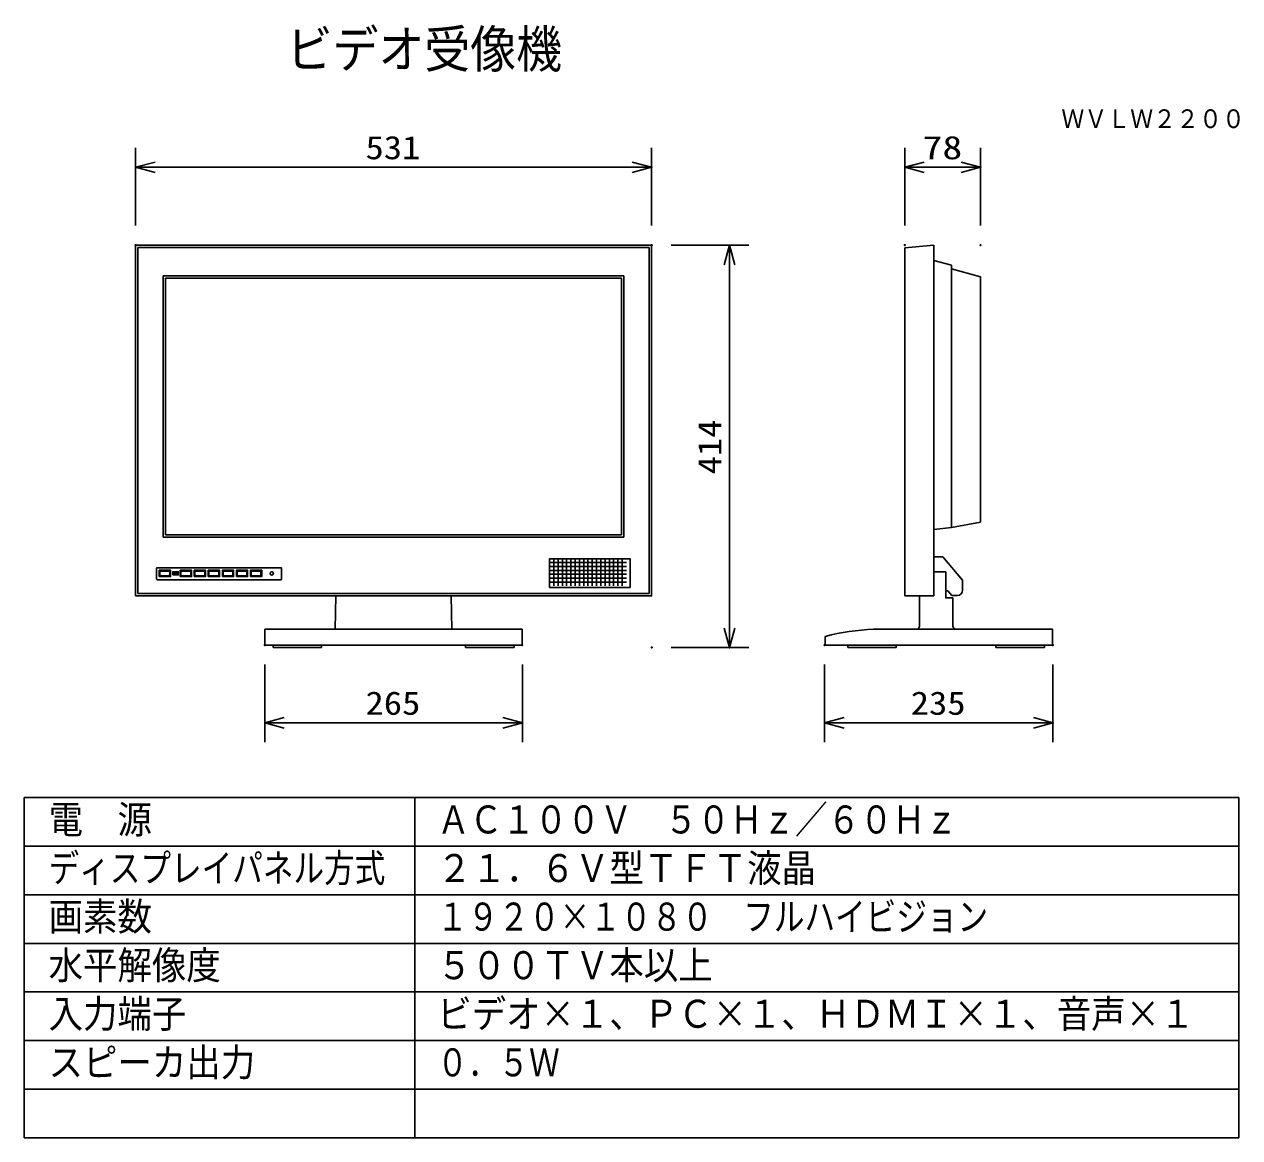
# Model space of a CAD drawing. Units: millimetres, scale not verified. Extents: x -62 to 63, y -57 to 58.
import ezdxf
from ezdxf.enums import TextEntityAlignment as Align

# ---------------------------------------------------------------- set-up
doc = ezdxf.new("R2010")
doc.units = ezdxf.units.MM
doc.header["$LTSCALE"] = 0.191441
doc.header["$PDMODE"] = 32
doc.header["$PDSIZE"] = 0.0957
for name, color, linetype in [('0-0_MOJI1', 2, 'Continuous'), ('0-1_TOUROKU', 1, 'Continuous'), ('0-2_GAIKEI', 1, 'Continuous'), ('0-3_WAKU', 3, 'Continuous'), ('0-4_Defpoints', 7, 'Continuous')]:
    doc.layers.add(name, color=color, linetype=linetype)
doc.styles.add('ＭＳ ゴシック', font='')
doc.styles.get('ＭＳ ゴシック').set_extended_font_data('MS Gothic')

# ---------------------------------------------------------------- blocks, each defined once
blk = doc.blocks.new('_OPEN30')
at = {"layer": '0-4_Defpoints'}
blk.add_line((0, 0), (-1, 0), dxfattribs=at)
blk.add_lwpolyline([(-1, 0.26795), (0, 0), (-1, -0.26795)], dxfattribs=at)

msp = doc.modelspace()

# ---------------------------------------------------------------- linework, layer by layer
at = {"layer": '0-2_GAIKEI'}
for p, q in [((1.813, -0.8567), (1.813, 34.7633)), ((32.9114, 5.9329), (32.9114, 32.948)), ((-47.9572, 31.6272), (-47.9572, 5.1865)), ((-1.0367, 31.6272), (-47.9572, 31.6272)), ((-1.0367, 31.6272), (-1.0367, 5.1865)), ((-47.9572, 5.1865), (-1.0367, 5.1865)), ((-48.8894, 1.7237), (-48.8894, 0.6501)), ((-48.8076, 1.8051), (-36.0944, 1.8051)), ((-36.0129, 1.7237), (-36.0129, 0.6501)), ((-48.8076, 0.5687), (-36.0944, 0.5687)), ((-36.9028, -6.1597), (-36.9028, -6.3967)), ((-31.9136, -6.1597), (-31.9136, -6.3967)), ((-17.0803, -6.1597), (-17.0803, -6.3967)), ((22.2525, -6.1597), (22.2525, -6.3967)), ((37.4975, -6.1597), (37.4975, -6.3967)), ((42.4867, -6.1597), (42.4867, -6.3967)), ((-36.9028, -6.3967), (-31.9136, -6.3967)), ((42.4867, -6.3967), (37.4975, -6.3967))]:
    msp.add_line(p, q, dxfattribs=at)
at = {"layer": '0-2_GAIKEI', "color": 7}
for p, q in [((31.1114, 35.0033), (28.1114, 34.7382)), ((28.1114, -1.0967), (28.1114, 34.7382)), ((31.1114, -1.0967), (31.1114, 35.0033)), ((31.1114, 33.4468), (32.9114, 32.948)), ((32.9114, 32.5877), (35.9114, 31.7426)), ((-48.1972, 31.8672), (-48.1972, 4.9465)), ((-0.7967, 31.8672), (-48.1972, 31.8672)), ((-0.7967, 31.8672), (-0.7967, 4.9465)), ((35.9114, 6.4885), (35.9114, 31.7426)), ((-48.1972, 4.9465), (-0.7967, 4.9465)), ((32.022, 2.9454), (31.1114, 2.9454)), ((-30.4303, -1.0967), (-30.503, -4.5253)), ((-18.5637, -1.0967), (-18.491, -4.5253)), ((28.1114, -1.0967), (31.1114, -1.0967)), ((29.6417, -1.0967), (29.6417, -4.1965)), ((33.5315, -1.0404), (32.9647, -1.0404)), ((33.0696, -1.2922), (33.0696, -4.1965)), ((-37.747, -4.5253), (-11.247, -4.5253)), ((-37.747, -4.5253), (-37.747, -6.1597)), ((-11.247, -4.5253), (-11.247, -6.1597)), ((24.9106, -4.5253), (43.3309, -4.5253)), ((43.3309, -4.5253), (43.3309, -6.1597)), ((-37.747, -6.1597), (-11.247, -6.1597)), ((19.9309, -5.2553), (19.9309, -6.1597)), ((19.9309, -6.1597), (43.3309, -6.1597))]:
    msp.add_line(p, q, dxfattribs=at)
at = {"layer": '0-2_GAIKEI', "color": 134}
for p, q in [((-8.0055, -0.0609), (-8.0055, 2.7391)), ((-7.5655, -0.0609), (-7.5655, 2.7391)), ((-7.1255, -0.0609), (-7.1255, 2.7391)), ((-6.6855, -0.0609), (-6.6855, 2.7391)), ((-6.2455, -0.0609), (-6.2455, 2.7391)), ((-5.8055, -0.0609), (-5.8055, 2.7391)), ((-5.3655, -0.0609), (-5.3655, 2.7391)), ((-4.9255, -0.0609), (-4.9255, 2.7391)), ((-4.4855, -0.0609), (-4.4855, 2.7391)), ((-4.0455, -0.0609), (-4.0455, 2.7391)), ((-3.6055, -0.0609), (-3.6055, 2.7391)), ((-3.1655, -0.0609), (-3.1655, 2.7391)), ((-2.7255, -0.0609), (-2.7255, 2.7391)), ((-2.2855, -0.0609), (-2.2855, 2.7391)), ((-1.8455, -0.0609), (-1.8455, 2.7391)), ((-1.4055, -0.0609), (-1.4055, 2.7391)), ((-0.9655, -0.0609), (-0.9655, 2.7391)), ((-8.4455, 2.3391), (-0.5255, 2.3391)), ((-8.4455, 1.9391), (-0.5255, 1.9391)), ((-8.4455, 1.5391), (-0.5255, 1.5391)), ((-8.4455, 1.1391), (-0.5255, 1.1391)), ((-8.4455, 0.7391), (-0.5255, 0.7391)), ((-8.4455, 0.3391), (-0.5255, 0.3391))]:
    msp.add_line(p, q, dxfattribs=at)
at = {"layer": '0-2_GAIKEI', "color": 7}
msp.add_lwpolyline([(-51.047, -1.0967), (2.053, -1.0967), (2.053, 35.0033), (-51.047, 35.0033)], close=True, dxfattribs=at)
at = {"layer": '0-2_GAIKEI'}
for points in [[(1.813, 34.7633), (-50.807, 34.7633), (-50.807, -0.8567), (1.813, -0.8567)], [(-12.0912, -6.1597), (-12.0912, -6.3967), (-17.0803, -6.3967)], [(27.2416, -6.1597), (27.2416, -6.3967), (22.2525, -6.3967)]]:
    msp.add_lwpolyline(points, dxfattribs=at)
at = {"layer": '0-2_GAIKEI', "color": 7}
for points in [[(31.1114, 5.7345), (32.9114, 5.9329), (35.9114, 6.4885)], [(34.0593, -0.5126), (34.0593, 0.514), (32.022, 2.9454)], [(33.0696, -1.2922), (32.3305, -1.2922), (32.3305, 1.3824), (31.1114, 1.3824)], [(32.9647, -1.0404), (32.539, -0.5714), (32.3305, -0.5714)]]:
    msp.add_lwpolyline(points, dxfattribs=at)
at = {"layer": '0-2_GAIKEI'}
for points in [[(-8.4455, -0.2246), (-0.159, -0.2246), (-0.159, 2.7391), (-8.4455, 2.7391)], [(-48.6089, 0.8998), (-47.4496, 0.8998), (-47.4496, 1.549), (-48.6089, 1.549)], [(-48.6089, 0.8998), (-47.4496, 0.8998), (-47.4496, 1.549), (-48.6089, 1.549)], [(-48.5389, 0.99), (-47.5291, 0.99), (-47.5291, 1.4696), (-48.5389, 1.4696)], [(-47.23, 1.062), (-46.65, 1.062), (-46.65, 1.3867), (-47.23, 1.3867)], [(-47.23, 1.062), (-46.65, 1.062), (-46.65, 1.3867), (-47.23, 1.3867)], [(-47.1548, 1.1373), (-46.7302, 1.1373), (-46.7302, 1.3167), (-47.1548, 1.3167)], [(-46.4503, 0.8998), (-45.2907, 0.8998), (-45.2907, 1.549), (-46.4503, 1.549)], [(-46.4503, 0.8998), (-45.2907, 0.8998), (-45.2907, 1.549), (-46.4503, 1.549)], [(-46.3803, 0.99), (-45.3706, 0.99), (-45.3706, 1.4696), (-46.3803, 1.4696)], [(-45.0059, 0.8998), (-43.8466, 0.8998), (-43.8466, 1.549), (-45.0059, 1.549)], [(-45.0059, 0.8998), (-43.8466, 0.8998), (-43.8466, 1.549), (-45.0059, 1.549)], [(-44.9363, 0.99), (-43.9265, 0.99), (-43.9265, 1.4696), (-44.9363, 1.4696)], [(-43.5619, 0.8998), (-42.4027, 0.8998), (-42.4027, 1.549), (-43.5619, 1.549)], [(-43.5619, 0.8998), (-42.4027, 0.8998), (-42.4027, 1.549), (-43.5619, 1.549)], [(-43.4922, 0.99), (-42.4824, 0.99), (-42.4824, 1.4696), (-43.4922, 1.4696)], [(-42.118, 0.8998), (-40.9583, 0.8998), (-40.9583, 1.549), (-42.118, 1.549)], [(-42.118, 0.8998), (-40.9583, 0.8998), (-40.9583, 1.549), (-42.118, 1.549)], [(-42.0478, 0.99), (-41.0382, 0.99), (-41.0382, 1.4696), (-42.0478, 1.4696)], [(-40.6739, 0.8998), (-39.5143, 0.8998), (-39.5143, 1.549), (-40.6739, 1.549)], [(-40.6739, 0.8998), (-39.5143, 0.8998), (-39.5143, 1.549), (-40.6739, 1.549)], [(-40.6039, 0.99), (-39.5944, 0.99), (-39.5944, 1.4696), (-40.6039, 1.4696)], [(-39.2298, 0.8998), (-38.0702, 0.8998), (-38.0702, 1.549), (-39.2298, 1.549)], [(-39.2298, 0.8998), (-38.0702, 0.8998), (-38.0702, 1.549), (-39.2298, 1.549)], [(-39.1595, 0.99), (-38.1501, 0.99), (-38.1501, 1.4696), (-39.1595, 1.4696)]]:
    msp.add_lwpolyline(points, close=True, dxfattribs=at)
msp.add_circle((-37.0378, 1.2244), 0.1701, dxfattribs=at)
for centre, radius, start, end in [((-48.8077, 1.7235), 0.0817, 89.93484, 179.84178), ((-36.0943, 1.7237), 0.0814, 359.96654, 90.03346), ((-48.8081, 0.65), 0.0813, 179.87216, 270.35121), ((-36.0939, 0.6497), 0.081, 269.68083, 0.31917)]:
    msp.add_arc(centre, radius, start, end, dxfattribs=at)
at = {"layer": '0-2_GAIKEI', "color": 7}
for centre, radius, start, end in [((33.5315, -0.5126), 0.5278, 270, 360), ((25.9156, -28.7302), 24.2258, 92.37742, 104.30227), ((29.2812, -4.1632), 0.3621, 270.56856, 354.728), ((33.4302, -4.1632), 0.3621, 185.272, 269.43144)]:
    msp.add_arc(centre, radius, start, end, dxfattribs=at)
at = {"layer": '0-3_WAKU'}
for p, q in [((-51.047, 37.0228), (-51.047, 45.0228)), ((2.053, 37.0228), (2.053, 45.0228)), ((28.1114, 37.0228), (28.1114, 45.0228)), ((35.9114, 37.0228), (35.9114, 45.0228)), ((-49.047, 43.0228), (0.053, 43.0228)), ((30.1114, 43.0228), (33.9114, 43.0228)), ((4.0751, 35.0033), (12.0751, 35.0033)), ((10.0751, 33.0033), (10.0751, -4.3967)), ((4.0751, -6.3967), (12.0751, -6.3967)), ((-37.751, -8.1597), (-37.751, -16.1597)), ((-11.243, -8.1597), (-11.243, -16.1597)), ((19.8697, -8.1597), (19.8697, -16.1597)), ((43.3697, -8.1597), (43.3697, -16.1597)), ((-35.751, -14.1597), (-13.243, -14.1597)), ((21.8697, -14.1597), (41.3697, -14.1597))]:
    msp.add_line(p, q, dxfattribs=at)
at = {"layer": '0-3_WAKU', "color": 4}
for p, q in [((62.5, -21.858), (-62.5, -21.858)), ((-62.5, -21.858), (-62.5, -56.858)), ((-22.2944, -56.858), (-22.2944, -21.858)), ((62.5, -56.858), (62.5, -21.858)), ((-62.5, -56.858), (62.5, -56.858))]:
    msp.add_line(p, q, dxfattribs=at)
at = {"layer": '0-3_WAKU', "color": 1}
for p, q in [((62.5, -26.858), (-62.5, -26.858)), ((62.5, -31.858), (-62.5, -31.858)), ((62.5, -36.858), (-62.5, -36.858)), ((62.5, -41.858), (-62.5, -41.858)), ((62.5, -46.858), (-62.5, -46.858)), ((62.5, -51.858), (-62.5, -51.858))]:
    msp.add_line(p, q, dxfattribs=at)
at = {"layer": '0-4_Defpoints'}
for p in [(2.053, 43.0228), (35.9114, 43.0228), (-51.047, 35.0228), (2.053, 35.0228), (2.0751, 35.0033), (28.1114, 35.0228), (35.9114, 35.0228), (-37.751, -6.1597), (-11.243, -6.1597), (19.8697, -6.1597), (43.3697, -6.1597), (2.0751, -6.3967), (10.0751, -6.3967), (-11.243, -14.1597), (43.3697, -14.1597)]:
    msp.add_point(p, dxfattribs=at)

# ---------------------------------------------------------------- block references
at = {"layer": '0-3_WAKU', "xscale": 2, "yscale": 2}
for p, rotation in [((-51.047, 43.0228), 180), ((28.1114, 43.0228), 180), ((10.0751, 35.0033), 90), ((10.0751, -6.3967), 270), ((-37.751, -14.1597), 180), ((19.8697, -14.1597), 180)]:
    msp.add_blockref('_OPEN30', p, dxfattribs=dict(at, rotation=rotation))
for p in [(2.053, 43.0228), (35.9114, 43.0228), (-11.243, -14.1597), (43.3697, -14.1597)]:
    msp.add_blockref('_OPEN30', p, dxfattribs=at)

# ---------------------------------------------------------------- texts
at = {"layer": '0-0_MOJI1', "style": 'ＭＳ ゴシック'}
for s, height, width, p in [('ビデオ受像機', 3.848, 0.9, (-35.5, 52.1178)), ('電\u3000源', 2.887, 0.9, (-60, -26.4131)), ('ＡＣ１００Ｖ\u3000５０Ｈｚ／６０Ｈｚ', 2.887, 0.85, (-20, -26.4131)), ('ディスプレイパネル方式', 2.887, 0.8, (-60, -31.4131)), ('２１．６Ｖ型ＴＦＴ液晶', 2.887, 0.9, (-20, -31.4131)), ('画素数', 2.887, 0.9, (-60, -36.4131)), ('１９２０×１０８０\u3000フルハイビジョン', 2.887, 0.8, (-20, -36.4131)), ('水平解像度', 2.887, 0.9, (-60, -41.4131)), ('５００ＴＶ本以上', 2.887, 0.9, (-20, -41.4131)), ('入力端子', 2.887, 0.9, (-60, -46.4131)), ('ビデオ×１、ＰＣ×１、ＨＤＭＩ×１、音声×１', 2.887, 0.9, (-20, -46.4131)), ('スピーカ出力', 2.887, 0.9, (-60, -51.4131)), ('０．５Ｗ', 2.887, 0.8, (-20, -51.4131))]:
    msp.add_text(s, height=height, dxfattribs=dict(at, width=width)).set_placement(p, align=Align.BOTTOM_LEFT)
at = {"layer": '0-1_TOUROKU', "style": 'ＭＳ ゴシック', "width": 0.9}
msp.add_text('ＷＶＬＷ２２００', height=1.924, dxfattribs=at).set_placement((44.2333, 46.4879), align=Align.BOTTOM_LEFT)
at = {"layer": '0-3_WAKU', "style": 'ＭＳ ゴシック'}
for s, width, p in [('531', 1.15, (-27.3841, 43.1324)), ('78', 1.25, (29.9445, 43.1324)), ('265', 1.15, (-27.3841, -14.0501)), ('235', 1.15, (28.7326, -14.0501))]:
    msp.add_text(s, height=2.406, dxfattribs=dict(at, width=width)).set_placement(p, align=Align.BOTTOM_LEFT)
at = {"layer": '0-3_WAKU', "style": 'ＭＳ ゴシック', "width": 1.15}
msp.add_text('414', height=2.406, rotation=90, dxfattribs=at).set_placement((9.9656, 11.4161), align=Align.BOTTOM_LEFT)

doc.saveas('drawing.dxf')
